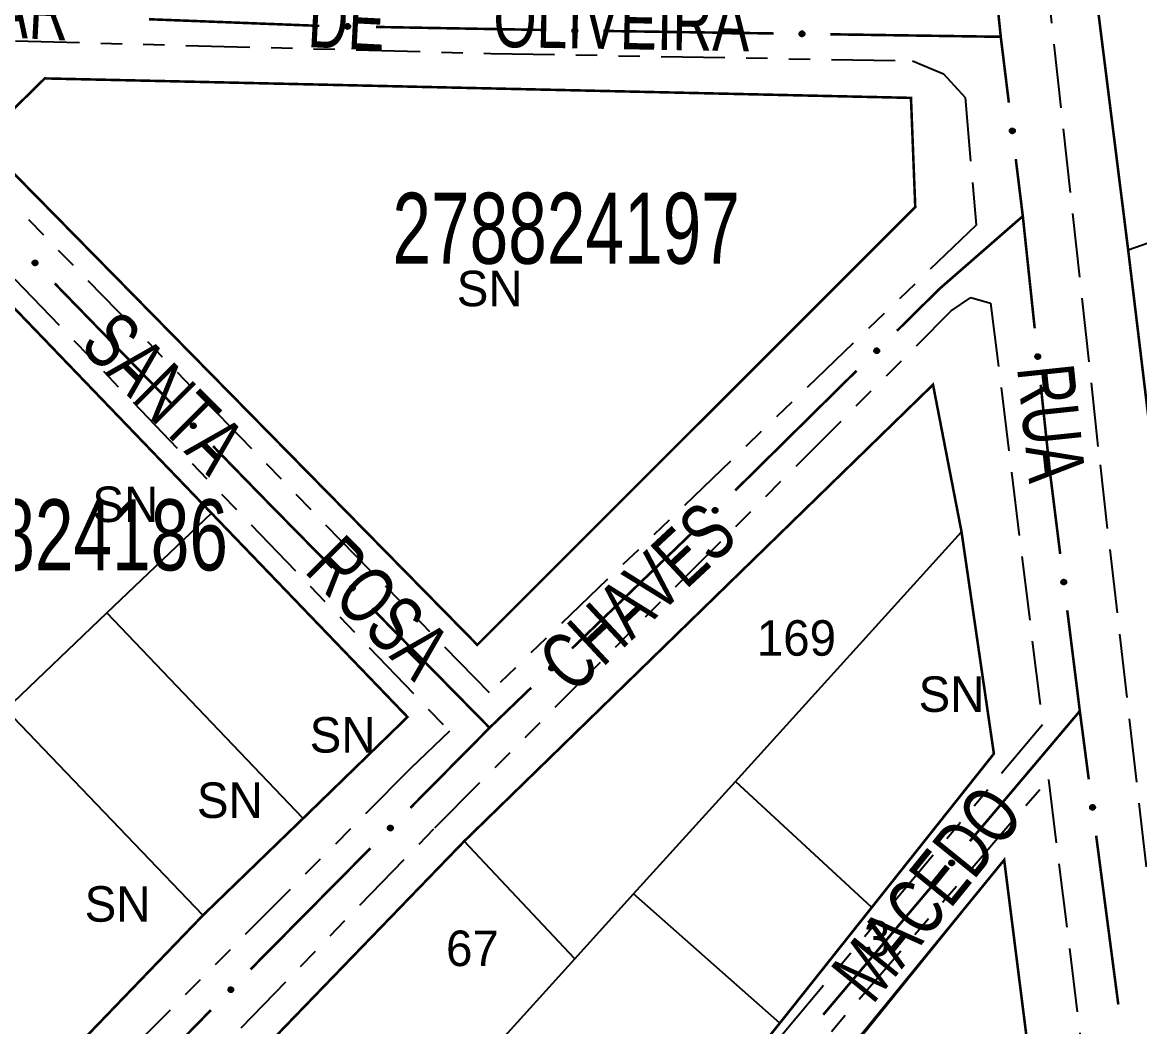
# Model space of a CAD drawing. Extents: x 203555 to 204724, y 4873703 to 4874787.
# Drawn here: x 203981.5 to 204060.2, y 4874263.8 to 4874334.5 of the extents above; entities that cross this region are included whole.
import ezdxf
from ezdxf.enums import TextEntityAlignment as Align

# ---------------------------------------------------------------- set-up
doc = ezdxf.new("R2010")
doc.units = 0
doc.header["$LTSCALE"] = 1.5
doc.header["$MEASUREMENT"] = 0
doc.linetypes.add('TRACO_11', pattern=[8, 3, -1, 3, -1])
doc.linetypes.add('TRACO_25', pattern=[8, 3, -1, 1, -1, 1, -1])
for name, color, linetype in [('CD_MALHA_LOTES', 7, 'CONTINUOUS'), ('CD_TXT_QUADRA', 7, 'CONTINUOUS'), ('RU-QUADRA', 210, 'CONTINUOUS'), ('SV-EIXO-RUA-N-PAV', 6, 'CONTINUOUS'), ('SV-EIXO-RUA-PAV', 20, 'CONTINUOUS'), ('SV-RUA-NAO-PAV', 7, 'CONTINUOUS'), ('SV-RUA-PAVIM', 7, 'CONTINUOUS'), ('SV-TXT-RUA-N-PAV', 7, 'CONTINUOUS'), ('SV-TXT-RUA-PAV', 7, 'CONTINUOUS'), ('Th_NmrPort', 1, 'CONTINUOUS')]:
    doc.layers.add(name, color=color, linetype=linetype)
doc.styles.add('ARIAL', font='ARIAL.SHX')

msp = doc.modelspace()

# ---------------------------------------------------------------- linework, layer by layer
at = {"layer": 'CD_MALHA_LOTES', "linetype": 'Continuous', "flags": 128}
for points in [[(204053.938872, 4874362.197318), (204059.425802, 4874318.502732)], [(203978.672735, 4874326.209025), (203983.128644, 4874330.588056)], [(203983.128644, 4874330.588056), (204044.129019, 4874329.216864)], [(204044.129019, 4874329.216864), (204044.431059, 4874321.532972)], [(204013.588492, 4874290.680291), (203978.672735, 4874326.209025)], [(204059.425802, 4874318.502732), (204071.276255, 4874322.660949)], [(204044.431059, 4874321.532972), (204013.588492, 4874290.680291)], [(204059.425802, 4874318.502732), (204060.816603, 4874306.970457)], [(203980.938029, 4874314.449555), (203994.868806, 4874299.957907)], [(204012.669421, 4874276.851268), (204045.682105, 4874309.010997)], [(204045.682105, 4874309.010997), (204047.689216, 4874298.646486)], [(203987.504586, 4874292.929445), (203994.868806, 4874299.957907)], [(203994.868806, 4874299.957907), (204008.67246, 4874285.5985)], [(204031.766145, 4874281.053842), (204047.689216, 4874298.646486)], [(204047.689216, 4874298.646486), (204049.967785, 4874283.01272)], [(203980.378752, 4874286.1285), (203987.504586, 4874292.929445)], [(204001.317471, 4874278.45256), (203987.504586, 4874292.929445)], [(203994.267801, 4874271.628857), (203980.378752, 4874286.1285)], [(204008.67246, 4874285.5985), (204001.317471, 4874278.45256)], [(204049.967785, 4874283.01272), (204041.361854, 4874272.177852)], [(204024.597396, 4874273.133432), (204031.766145, 4874281.053842)], [(204041.361854, 4874272.177852), (204031.766145, 4874281.053842)], [(204001.317471, 4874278.45256), (203994.267801, 4874271.628857)], [(204012.669421, 4874276.851268), (203997.345454, 4874260.987093)], [(204020.461763, 4874268.564167), (204012.669421, 4874276.851268)], [(204020.01586, 4874237.582853), (204050.693123, 4874275.530696)], [(204050.693123, 4874275.530696), (204052.438291, 4874261.715596)], [(204020.461763, 4874268.564167), (204024.597396, 4874273.133432)], [(204034.888125, 4874264.027427), (204024.597396, 4874273.133432)], [(204041.361854, 4874272.177852), (204034.888125, 4874264.027427)], [(203994.267801, 4874271.628857), (203979.511816, 4874256.296289)], [(204013.72233, 4874261.118088), (204020.461763, 4874268.564167)], [(204034.888125, 4874264.027427), (204025.123162, 4874251.826052)]]:
    msp.add_lwpolyline(points, dxfattribs=at)
at = {"layer": 'RU-QUADRA', "linetype": 'Continuous', "const_width": 0.18, "flags": 128}
for points in [[(204053.938872, 4874362.197318), (204059.425802, 4874318.502732), (204062.247246, 4874295.10783), (204063.754232, 4874283.171758), (204065.272988, 4874271.142469), (204066.768383, 4874259.298209), (204068.339131, 4874246.857119), (204071.227887, 4874223.97675), (204074.113611, 4874197.773411), (204077.896423, 4874161.888896), (204080.007041, 4874140.048096), (204080.98055, 4874129.974169), (204082.574854, 4874114.4503)], [(203980.686944, 4874244.050266), (203997.345454, 4874260.987093), (204012.669421, 4874276.851268), (204045.682105, 4874309.010997), (204047.689216, 4874298.646486), (204049.967785, 4874283.01272), (204041.361854, 4874272.177852), (204034.888125, 4874264.027427), (204022.311488, 4874248.312849), (203997.429872, 4874217.352749), (204001.60274, 4874213.90069), (204020.01586, 4874237.582853), (204025.86409, 4874245.104595), (204050.693123, 4874275.530696), (204052.438291, 4874261.715596), (204054.512454, 4874255.1668), (204029.753836, 4874228.730868), (204021.786676, 4874219.762113), (204011.035251, 4874207.152692), (204003.258796, 4874198.032357)]]:
    msp.add_lwpolyline(points, dxfattribs=at)
for points in [[(204044.129019, 4874329.216864), (203983.128644, 4874330.588056), (203978.672735, 4874326.209025), (203995.622335, 4874308.961859), (204013.588492, 4874290.680291), (204044.431059, 4874321.532972)], [(204008.67246, 4874285.5985), (203994.868806, 4874299.957907), (203980.938029, 4874314.449555), (203973.523222, 4874322.162892), (203944.622486, 4874294.341311), (203951.950806, 4874286.830601), (203965.698994, 4874272.488506), (203979.511816, 4874256.296289), (203994.267801, 4874271.628857), (204001.317471, 4874278.45256)]]:
    msp.add_lwpolyline(points, close=True, dxfattribs=at)
at = {"layer": 'SV-EIXO-RUA-N-PAV', "const_width": 0.18}
for points in [[(204002.458336, 4874334.289592), (203990.467455, 4874334.757324)], [(204018.455632, 4874333.998191), (204006.457556, 4874334.213086)], [(204034.453775, 4874333.755118), (204022.455072, 4874333.931572)], [(204050.452045, 4874333.519845), (204038.453342, 4874333.6963)], [(204052.005508, 4874320.884532), (204046.731535, 4874316.281792)], [(203983.825597, 4874316.147612), (203992.192771, 4874307.545845)], [(204046.731535, 4874316.281792), (204046.148864, 4874315.773279)], [(204046.148864, 4874315.773279), (204043.141206, 4874312.803692)], [(204040.294821, 4874309.993338), (204031.755666, 4874301.562274)], [(203994.981829, 4874304.678589), (203997.770887, 4874301.811333)], [(203997.770887, 4874301.811333), (203998.353808, 4874301.212068)], [(203998.353808, 4874301.212068), (204003.376402, 4874296.103618)], [(204028.904205, 4874298.757124), (204020.260617, 4874290.43316)], [(204006.180759, 4874293.251323), (204013.89274, 4874285.407513)], [(204017.379421, 4874287.658505), (204015.218524, 4874285.577514)], [(204056.020573, 4874286.018111), (204048.277635, 4874276.850401)], [(204013.89274, 4874285.407513), (204014.412356, 4874284.879015)], [(204015.218524, 4874285.577514), (204014.521185, 4874284.905961)], [(204014.521185, 4874284.905961), (204008.872162, 4874279.196358)], [(204006.05886, 4874276.352887), (203998.32228, 4874268.533339)], [(204045.696656, 4874273.794497), (204037.953717, 4874264.626787)], [(203998.23087, 4874268.440949), (203997.623289, 4874267.818212)], [(203998.32228, 4874268.533339), (203998.23087, 4874268.440949)], [(203994.829918, 4874264.955159), (203986.449803, 4874256.365998)]]:
    msp.add_lwpolyline(points, dxfattribs=at)
at = {"layer": 'SV-EIXO-RUA-N-PAV'}
for points in [[(204004.599563, 4874334.136266), (204004.564851, 4874334.101812), (204004.527971, 4874334.079299), (204004.491808, 4874334.069375), (204004.457565, 4874334.068938), (204004.422482, 4874334.072437), (204004.387889, 4874334.083768), (204004.352281, 4874334.104849), (204004.317475, 4874334.139428), (204004.296895, 4874334.178723), (204004.285269, 4874334.213657), (204004.282757, 4874334.249337), (204004.286727, 4874334.283362), (204004.299686, 4874334.318905), (204004.321402, 4874334.354782), (204004.357019, 4874334.38894), (204004.393326, 4874334.410763), (204004.428557, 4874334.419444), (204004.464444, 4874334.421741), (204004.500218, 4874334.41774), (204004.534111, 4874334.406421), (204004.570194, 4874334.384492), (204004.603441, 4874334.34889), (204004.625621, 4874334.312927), (204004.634794, 4874334.277828), (204004.63626, 4874334.242446), (204004.633179, 4874334.207215), (204004.623236, 4874334.171968), (204004.599563, 4874334.136266)], [(204020.596997, 4874333.84974), (204020.562285, 4874333.815286), (204020.525406, 4874333.792773), (204020.489242, 4874333.782849), (204020.454999, 4874333.782412), (204020.419916, 4874333.785911), (204020.385323, 4874333.797242), (204020.349715, 4874333.818323), (204020.314909, 4874333.852902), (204020.294329, 4874333.892197), (204020.282703, 4874333.92713), (204020.280191, 4874333.962811), (204020.284161, 4874333.996835), (204020.29712, 4874334.032379), (204020.318836, 4874334.068256), (204020.354453, 4874334.102414), (204020.39076, 4874334.124237), (204020.425991, 4874334.132917), (204020.461878, 4874334.135215), (204020.497652, 4874334.131214), (204020.531545, 4874334.119895), (204020.567628, 4874334.097965), (204020.600876, 4874334.062364), (204020.623055, 4874334.026401), (204020.632228, 4874333.991301), (204020.633695, 4874333.95592), (204020.630613, 4874333.920689), (204020.620671, 4874333.885441), (204020.596997, 4874333.84974)], [(204036.595605, 4874333.613527), (204036.561003, 4874333.578962), (204036.524196, 4874333.556331), (204036.488065, 4874333.546291), (204036.453823, 4874333.545745), (204036.418729, 4874333.549131), (204036.3841, 4874333.560352), (204036.348425, 4874333.581318), (204036.313508, 4874333.615786), (204036.292802, 4874333.655014), (204036.281064, 4874333.689911), (204036.278438, 4874333.725583), (204036.282299, 4874333.75962), (204036.295144, 4874333.795205), (204036.316745, 4874333.831151), (204036.352253, 4874333.865423), (204036.388489, 4874333.887362), (204036.423692, 4874333.896156), (204036.459572, 4874333.898568), (204036.495358, 4874333.894682), (204036.529287, 4874333.883472), (204036.56544, 4874333.861658), (204036.598802, 4874333.826163), (204036.621097, 4874333.790272), (204036.630382, 4874333.755201), (204036.631962, 4874333.719824), (204036.628993, 4874333.684584), (204036.619164, 4874333.649305), (204036.595605, 4874333.613527)], [(203982.416532, 4874317.766804), (203982.46544, 4874317.766594), (203982.507431, 4874317.756412), (203982.54001, 4874317.73784), (203982.564519, 4874317.713922), (203982.586837, 4874317.686628), (203982.603268, 4874317.654146), (203982.613518, 4874317.614055), (203982.613652, 4874317.564992), (203982.600395, 4874317.522662), (203982.583896, 4874317.489748), (203982.560427, 4874317.462755), (203982.533549, 4874317.441518), (203982.499244, 4874317.425567), (203982.458514, 4874317.415576), (203982.409176, 4874317.416636), (203982.368078, 4874317.426899), (203982.337038, 4874317.445691), (203982.31005, 4874317.469457), (203982.287599, 4874317.497594), (203982.271655, 4874317.529573), (203982.261669, 4874317.570599), (203982.26336, 4874317.619282), (203982.273129, 4874317.660389), (203982.291479, 4874317.691685), (203982.315476, 4874317.717728), (203982.342579, 4874317.740445), (203982.374543, 4874317.758321), (203982.416532, 4874317.766804)], [(204041.897597, 4874311.42113), (204041.897979, 4874311.372223), (204041.888306, 4874311.330112), (204041.870129, 4874311.297312), (204041.846509, 4874311.272515), (204041.819487, 4874311.249868), (204041.787205, 4874311.233046), (204041.747241, 4874311.222312), (204041.698184, 4874311.221585), (204041.655696, 4874311.234329), (204041.622585, 4874311.250429), (204041.59531, 4874311.27357), (204041.57375, 4874311.300189), (204041.557385, 4874311.334299), (204041.546903, 4874311.374905), (204041.547366, 4874311.424252), (204041.557132, 4874311.465472), (204041.575547, 4874311.496736), (204041.598985, 4874311.524009), (204041.626849, 4874311.546799), (204041.658632, 4874311.563129), (204041.699535, 4874311.57361), (204041.748234, 4874311.572508), (204041.789457, 4874311.563236), (204041.820972, 4874311.545266), (204041.847303, 4874311.521586), (204041.870347, 4874311.49476), (204041.888608, 4874311.463014), (204041.897597, 4874311.42113)], [(203993.566024, 4874306.291965), (203993.614932, 4874306.291981), (203993.65697, 4874306.281995), (203993.689634, 4874306.263574), (203993.714254, 4874306.23977), (203993.736699, 4874306.21258), (203993.753279, 4874306.180174), (203993.763715, 4874306.140131), (203993.764077, 4874306.091069), (203993.751016, 4874306.048678), (203993.73467, 4874306.015688), (203993.711326, 4874305.988586), (203993.684547, 4874305.967225), (203993.650316, 4874305.951115), (203993.609633, 4874305.940936), (203993.560291, 4874305.941766), (203993.519145, 4874305.951839), (203993.488019, 4874305.970487), (203993.460922, 4874305.994127), (203993.43834, 4874306.022161), (203993.422247, 4874306.054065), (203993.412072, 4874306.095045), (203993.413537, 4874306.143734), (203993.423115, 4874306.184887), (203993.441321, 4874306.216267), (203993.465196, 4874306.242421), (203993.492193, 4874306.265264), (203993.524074, 4874306.283288), (203993.566024, 4874306.291965)], [(204030.512058, 4874300.179712), (204030.512439, 4874300.130805), (204030.502766, 4874300.088694), (204030.484589, 4874300.055893), (204030.460969, 4874300.031096), (204030.433947, 4874300.008449), (204030.401666, 4874299.991628), (204030.361702, 4874299.980893), (204030.312644, 4874299.980166), (204030.270157, 4874299.992911), (204030.237046, 4874300.009011), (204030.209771, 4874300.032152), (204030.188211, 4874300.058771), (204030.171846, 4874300.09288), (204030.161364, 4874300.133486), (204030.161826, 4874300.182833), (204030.171593, 4874300.224053), (204030.190007, 4874300.255318), (204030.213445, 4874300.282591), (204030.24131, 4874300.30538), (204030.273093, 4874300.32171), (204030.313996, 4874300.332191), (204030.362695, 4874300.331089), (204030.403918, 4874300.321818), (204030.435433, 4874300.303847), (204030.461764, 4874300.280167), (204030.484808, 4874300.253341), (204030.503068, 4874300.221595), (204030.512058, 4874300.179712)], [(204004.756343, 4874294.857101), (204004.805251, 4874294.85738), (204004.847342, 4874294.847618), (204004.880104, 4874294.829372), (204004.904851, 4874294.8057), (204004.927441, 4874294.778631), (204004.944195, 4874294.746314), (204004.954845, 4874294.706327), (204004.955468, 4874294.657268), (204004.942635, 4874294.614808), (204004.926465, 4874294.581731), (204004.903267, 4874294.554505), (204004.876602, 4874294.533001), (204004.842458, 4874294.516708), (204004.80183, 4874294.506311), (204004.752484, 4874294.506877), (204004.711286, 4874294.51673), (204004.68006, 4874294.535211), (204004.652836, 4874294.558706), (204004.630105, 4874294.586618), (204004.613842, 4874294.618436), (204004.603447, 4874294.659361), (204004.604652, 4874294.708058), (204004.61401, 4874294.749261), (204004.632047, 4874294.780738), (204004.655782, 4874294.807019), (204004.682657, 4874294.830006), (204004.714441, 4874294.8482), (204004.756343, 4874294.857101)], [(204018.999871, 4874289.066208), (204018.999643, 4874289.0173), (204018.989446, 4874288.975312), (204018.970862, 4874288.942741), (204018.946934, 4874288.91824), (204018.919632, 4874288.895932), (204018.887144, 4874288.879514), (204018.847049, 4874288.869279), (204018.797986, 4874288.869164), (204018.755661, 4874288.882437), (204018.722753, 4874288.898948), (204018.695769, 4874288.922427), (204018.674542, 4874288.949313), (204018.658604, 4874288.983624), (204018.648628, 4874289.024357), (204018.649706, 4874289.073695), (204018.659985, 4874289.114789), (204018.678788, 4874289.145822), (204018.702564, 4874289.172801), (204018.730711, 4874289.195241), (204018.762695, 4874289.211174), (204018.803725, 4874289.221144), (204018.852407, 4874289.219435), (204018.893511, 4874289.20965), (204018.9248, 4874289.191288), (204018.950833, 4874289.167282), (204018.973541, 4874289.140171), (204018.991405, 4874289.1082), (204018.999871, 4874289.066208)], [(204007.644818, 4874277.799338), (204007.645772, 4874277.750439), (204007.636593, 4874277.708217), (204007.618801, 4874277.675206), (204007.595472, 4874277.650135), (204007.568717, 4874277.627173), (204007.536635, 4874277.609975), (204007.496799, 4874277.598774), (204007.447754, 4874277.597473), (204007.40512, 4874277.609719), (204007.371823, 4874277.62543), (204007.344279, 4874277.64825), (204007.322409, 4874277.674615), (204007.305646, 4874277.708531), (204007.294689, 4874277.749012), (204007.294574, 4874277.798361), (204007.303858, 4874277.839692), (204007.321905, 4874277.87117), (204007.345022, 4874277.898715), (204007.372618, 4874277.92183), (204007.404208, 4874277.93853), (204007.444985, 4874277.949489), (204007.493694, 4874277.948957), (204007.535023, 4874277.940169), (204007.566746, 4874277.922568), (204007.593352, 4874277.899198), (204007.616708, 4874277.872643), (204007.635339, 4874277.841113), (204007.644818, 4874277.799338)], [(204047.163953, 4874275.361189), (204047.168749, 4874275.312516), (204047.162919, 4874275.269703), (204047.147778, 4874275.235395), (204047.126493, 4874275.208567), (204047.101627, 4874275.183573), (204047.070997, 4874275.163904), (204047.032165, 4874275.149605), (204046.983374, 4874275.144451), (204046.939909, 4874275.153307), (204046.905479, 4874275.166351), (204046.876226, 4874275.186935), (204046.85235, 4874275.211498), (204046.832972, 4874275.243991), (204046.818866, 4874275.283484), (204046.814871, 4874275.332671), (204046.820875, 4874275.374604), (204046.836391, 4874275.407404), (204046.857271, 4874275.436682), (204046.882963, 4874275.461895), (204046.913142, 4874275.481029), (204046.952931, 4874275.49516), (204047.001531, 4874275.49846), (204047.043423, 4874275.492949), (204047.076432, 4874275.477897), (204047.104793, 4874275.456692), (204047.130166, 4874275.432056), (204047.151218, 4874275.402089), (204047.163953, 4874275.361189)], [(203996.405733, 4874266.412653), (203996.407029, 4874266.363762), (203996.398144, 4874266.321477), (203996.380583, 4874266.288342), (203996.357431, 4874266.263109), (203996.330837, 4874266.239961), (203996.298876, 4874266.222539), (203996.259119, 4874266.21106), (203996.210084, 4874266.209416), (203996.167365, 4874266.221364), (203996.133959, 4874266.236842), (203996.106257, 4874266.25947), (203996.084203, 4874266.285681), (203996.067204, 4874266.319479), (203996.055964, 4874266.359882), (203996.055505, 4874266.409229), (203996.064499, 4874266.450624), (203996.082326, 4874266.482228), (203996.10525, 4874266.509934), (203996.132684, 4874266.53324), (203996.164156, 4874266.550161), (203996.204856, 4874266.561404), (203996.253568, 4874266.561212), (203996.294957, 4874266.552713), (203996.326802, 4874266.535334), (203996.353571, 4874266.512151), (203996.377112, 4874266.48576), (203996.395963, 4874266.454361), (203996.405733, 4874266.412653)]]:
    msp.add_lwpolyline(points, close=True, dxfattribs=at)
for points in [[(204004.634794, 4874334.277828), (204004.282757, 4874334.249337)], [(204004.63626, 4874334.242446), (204004.285269, 4874334.213657)], [(204004.632937, 4874334.260615), (204004.285818, 4874334.234078)], [(204004.625621, 4874334.312927), (204004.286727, 4874334.283362)], [(204004.626751, 4874334.296209), (204004.287769, 4874334.266797)], [(204004.630913, 4874334.223803), (204004.296024, 4874334.194318)], [(204004.633179, 4874334.207215), (204004.296895, 4874334.178723)], [(204004.612379, 4874334.331949), (204004.297954, 4874334.302098)], [(204004.603441, 4874334.34889), (204004.299686, 4874334.318905)], [(204004.623481, 4874334.189817), (204004.31176, 4874334.158553)], [(204004.582951, 4874334.36523), (204004.313597, 4874334.337301)], [(204004.623236, 4874334.171968), (204004.317475, 4874334.139428)], [(204004.570194, 4874334.384492), (204004.321402, 4874334.354782)], [(204004.610591, 4874334.15593), (204004.338435, 4874334.123956)], [(204004.546603, 4874334.393176), (204004.346975, 4874334.372186)], [(204004.599563, 4874334.136266), (204004.352281, 4874334.104849)], [(204004.534111, 4874334.406421), (204004.357019, 4874334.38894)], [(204004.579892, 4874334.118267), (204004.377487, 4874334.094597)], [(204004.512814, 4874334.411523), (204004.381596, 4874334.400226)], [(204004.564851, 4874334.101812), (204004.387889, 4874334.083768)], [(204004.500218, 4874334.41774), (204004.393326, 4874334.410763)], [(204004.543883, 4874334.088887), (204004.414054, 4874334.07893)], [(204004.527971, 4874334.079299), (204004.422482, 4874334.072437)], [(204020.623055, 4874334.026401), (204020.284161, 4874333.996835)], [(204020.624185, 4874334.009683), (204020.285203, 4874333.980271)], [(204020.609813, 4874334.045423), (204020.295388, 4874334.015572)], [(204020.600876, 4874334.062364), (204020.29712, 4874334.032379)], [(204020.580385, 4874334.078704), (204020.311031, 4874334.050775)], [(204020.567628, 4874334.097965), (204020.318836, 4874334.068256)], [(204020.544038, 4874334.10665), (204020.34441, 4874334.08566)], [(204020.531545, 4874334.119895), (204020.354453, 4874334.102414)], [(204020.510248, 4874334.124997), (204020.37903, 4874334.1137)], [(204020.497652, 4874334.131214), (204020.39076, 4874334.124237)], [(204020.632228, 4874333.991301), (204020.280191, 4874333.962811)], [(204020.633695, 4874333.95592), (204020.282703, 4874333.92713)], [(204020.630372, 4874333.974088), (204020.283252, 4874333.947552)], [(204020.628348, 4874333.937277), (204020.293458, 4874333.907792)], [(204020.630613, 4874333.920689), (204020.294329, 4874333.892197)], [(204020.620915, 4874333.903291), (204020.309194, 4874333.872026)], [(204020.620671, 4874333.885441), (204020.314909, 4874333.852902)], [(204020.608026, 4874333.869404), (204020.335869, 4874333.83743)], [(204020.596997, 4874333.84974), (204020.349715, 4874333.818323)], [(204020.577327, 4874333.831741), (204020.374921, 4874333.808071)], [(204020.562285, 4874333.815286), (204020.385323, 4874333.797242)], [(204020.541317, 4874333.802361), (204020.411488, 4874333.792404)], [(204020.525406, 4874333.792773), (204020.419916, 4874333.785911)], [(204036.630382, 4874333.755201), (204036.278438, 4874333.725583)], [(204036.631962, 4874333.719824), (204036.281064, 4874333.689911)], [(204036.628581, 4874333.737982), (204036.281548, 4874333.710334)], [(204036.621097, 4874333.790272), (204036.282299, 4874333.75962)], [(204036.62228, 4874333.773556), (204036.283394, 4874333.743059)], [(204036.626674, 4874333.701164), (204036.291881, 4874333.670606)], [(204036.628993, 4874333.684584), (204036.292802, 4874333.655014)], [(204036.607794, 4874333.809251), (204036.293466, 4874333.778392)], [(204036.598802, 4874333.826163), (204036.295144, 4874333.795205)], [(204036.619351, 4874333.667155), (204036.307732, 4874333.634892)], [(204036.578259, 4874333.842437), (204036.308996, 4874333.813645)], [(204036.619164, 4874333.649305), (204036.313508, 4874333.615786)], [(204036.56544, 4874333.861658), (204036.316745, 4874333.831151)], [(204036.60657, 4874333.633226), (204036.334518, 4874333.600381)], [(204036.541822, 4874333.870267), (204036.342263, 4874333.848637)], [(204036.595605, 4874333.613527), (204036.348425, 4874333.581318)], [(204036.529287, 4874333.883472), (204036.352253, 4874333.865423)], [(204036.575992, 4874333.595465), (204036.373663, 4874333.571147)], [(204036.507974, 4874333.888505), (204036.376793, 4874333.876788)], [(204036.561003, 4874333.578962), (204036.3841, 4874333.560352)], [(204036.495358, 4874333.894682), (204036.388489, 4874333.887362)], [(204036.540077, 4874333.565971), (204036.410281, 4874333.555598)], [(204036.524196, 4874333.556331), (204036.418729, 4874333.549131)], [(203982.261669, 4874317.570599), (203982.458514, 4874317.415576)], [(203982.26336, 4874317.619282), (203982.499244, 4874317.425567)], [(203982.266281, 4874317.593237), (203982.476398, 4874317.422408)], [(203982.269029, 4874317.637578), (203982.512359, 4874317.43622)], [(203982.271655, 4874317.529573), (203982.409176, 4874317.416636)], [(203982.272197, 4874317.547772), (203982.428127, 4874317.42137)], [(203982.273129, 4874317.660389), (203982.533549, 4874317.441518)], [(203982.283096, 4874317.5109), (203982.383823, 4874317.426048)], [(203982.284159, 4874317.673005), (203982.544532, 4874317.453962)], [(203982.287599, 4874317.497594), (203982.368078, 4874317.426899)], [(203982.291479, 4874317.691685), (203982.560427, 4874317.462755)], [(203982.30497, 4874317.702536), (203982.56906, 4874317.475704)], [(203982.315476, 4874317.717728), (203982.583896, 4874317.489748)], [(203982.332444, 4874317.72712), (203982.589977, 4874317.511024)], [(203982.342579, 4874317.740445), (203982.600395, 4874317.522662)], [(203982.361741, 4874317.745879), (203982.60416, 4874317.547433)], [(203982.374543, 4874317.758321), (203982.613652, 4874317.564992)], [(203982.394826, 4874317.760709), (203982.609785, 4874317.590756)], [(203982.416532, 4874317.766804), (203982.613518, 4874317.614055)], [(203982.443168, 4874317.765607), (203982.602958, 4874317.639133)], [(203982.46544, 4874317.766594), (203982.603268, 4874317.654146)], [(203982.489402, 4874317.760893), (203982.588199, 4874317.676077)], [(203982.507431, 4874317.756412), (203982.586837, 4874317.686628)], [(204041.699535, 4874311.57361), (204041.546903, 4874311.374905)], [(204041.658632, 4874311.563129), (204041.547366, 4874311.424252)], [(204041.676836, 4874311.562807), (204041.552329, 4874311.40536)], [(204041.722227, 4874311.569272), (204041.553951, 4874311.357105)], [(204041.640099, 4874311.551463), (204041.556471, 4874311.449718)], [(204041.626849, 4874311.546799), (204041.557132, 4874311.465472)], [(204041.748234, 4874311.572508), (204041.557385, 4874311.334299)], [(204041.766598, 4874311.56706), (204041.568196, 4874311.321314)], [(204041.789457, 4874311.563236), (204041.57375, 4874311.300189)], [(204041.802205, 4874311.55236), (204041.586326, 4874311.289357)], [(204041.820972, 4874311.545266), (204041.59531, 4874311.27357)], [(204041.831986, 4874311.531908), (204041.608363, 4874311.265095)], [(204041.847303, 4874311.521586), (204041.622585, 4874311.250429)], [(204041.8569, 4874311.504732), (204041.643933, 4874311.244606)], [(204041.870347, 4874311.49476), (204041.655696, 4874311.234329)], [(204041.876012, 4874311.475664), (204041.680511, 4874311.230864)], [(204041.888608, 4874311.463014), (204041.698184, 4874311.221585)], [(204041.891241, 4874311.442761), (204041.723899, 4874311.225763)], [(204041.897597, 4874311.42113), (204041.747241, 4874311.222312)], [(204041.896722, 4874311.394482), (204041.77219, 4874311.233175)], [(204041.897979, 4874311.372223), (204041.787205, 4874311.233046)], [(204041.892568, 4874311.348194), (204041.808952, 4874311.248379)], [(204041.888306, 4874311.330112), (204041.819487, 4874311.249868)], [(203993.412072, 4874306.095045), (203993.609633, 4874305.940936)], [(203993.413537, 4874306.143734), (203993.650316, 4874305.951115)], [(203993.416578, 4874306.117704), (203993.627485, 4874305.947851)], [(203993.419121, 4874306.162057), (203993.663382, 4874305.961829)], [(203993.422247, 4874306.054065), (203993.560291, 4874305.941766)], [(203993.422705, 4874306.072266), (203993.57922, 4874305.946588)], [(203993.423115, 4874306.184887), (203993.684547, 4874305.967225)], [(203993.433775, 4874306.035445), (203993.534894, 4874305.951061)], [(203993.434087, 4874306.197553), (203993.695473, 4874305.979719)], [(203993.43834, 4874306.022161), (203993.519145, 4874305.951839)], [(203993.441321, 4874306.216267), (203993.711326, 4874305.988586)], [(203993.45476, 4874306.227181), (203993.719899, 4874306.001576)], [(203993.465196, 4874306.242421), (203993.73467, 4874306.015688)], [(203993.482121, 4874306.251891), (203993.740652, 4874306.036992)], [(203993.492193, 4874306.265264), (203993.751016, 4874306.048678)], [(203993.51133, 4874306.270787), (203993.754666, 4874306.073467)], [(203993.524074, 4874306.283288), (203993.764077, 4874306.091069)], [(203993.544346, 4874306.285769), (203993.76009, 4874306.116815)], [(203993.566024, 4874306.291965), (203993.763715, 4874306.140131)], [(203993.592665, 4874306.290891), (203993.753039, 4874306.16516)], [(203993.614932, 4874306.291981), (203993.753279, 4874306.180174)], [(203993.63892, 4874306.286392), (203993.738109, 4874306.202034)], [(203993.65697, 4874306.281995), (203993.736699, 4874306.21258)], [(204030.313996, 4874300.332191), (204030.161364, 4874300.133486)], [(204030.273093, 4874300.32171), (204030.161826, 4874300.182833)], [(204030.291297, 4874300.321389), (204030.166789, 4874300.163941)], [(204030.336688, 4874300.327854), (204030.168412, 4874300.115686)], [(204030.254559, 4874300.310044), (204030.170931, 4874300.208299)], [(204030.24131, 4874300.30538), (204030.171593, 4874300.224053)], [(204030.362695, 4874300.331089), (204030.171846, 4874300.09288)], [(204030.381058, 4874300.325641), (204030.182657, 4874300.079895)], [(204030.403918, 4874300.321818), (204030.188211, 4874300.058771)], [(204030.416665, 4874300.310941), (204030.200786, 4874300.047938)], [(204030.435433, 4874300.303847), (204030.209771, 4874300.032152)], [(204030.446446, 4874300.290489), (204030.222824, 4874300.023676)], [(204030.461764, 4874300.280167), (204030.237046, 4874300.009011)], [(204030.47136, 4874300.263314), (204030.258394, 4874300.003187)], [(204030.484808, 4874300.253341), (204030.270157, 4874299.992911)], [(204030.490473, 4874300.234245), (204030.294972, 4874299.989446)], [(204030.503068, 4874300.221595), (204030.312644, 4874299.980166)], [(204030.505701, 4874300.201342), (204030.338359, 4874299.984345)], [(204030.512058, 4874300.179712), (204030.361702, 4874299.980893)], [(204030.511183, 4874300.153063), (204030.386651, 4874299.991756)], [(204030.512439, 4874300.130805), (204030.401666, 4874299.991628)], [(204030.507029, 4874300.106775), (204030.423413, 4874300.00696)], [(204030.502766, 4874300.088694), (204030.433947, 4874300.008449)], [(204004.603447, 4874294.659361), (204004.80183, 4874294.506311)], [(204004.604652, 4874294.708058), (204004.842458, 4874294.516708)], [(204004.607833, 4874294.682044), (204004.819645, 4874294.513321)], [(204004.610138, 4874294.726409), (204004.855467, 4874294.527491)], [(204004.61401, 4874294.749261), (204004.876602, 4874294.533001)], [(204004.624913, 4874294.761985), (204004.887461, 4874294.545553)], [(204004.632047, 4874294.780738), (204004.903267, 4874294.554505)], [(204004.645428, 4874294.791723), (204004.91177, 4874294.56754)], [(204004.655782, 4874294.807019), (204004.926465, 4874294.581731)], [(204004.672656, 4874294.81658), (204004.932334, 4874294.603067)], [(204004.682657, 4874294.830006), (204004.942635, 4874294.614808)], [(204004.701764, 4874294.835631), (204004.946152, 4874294.639616)], [(204004.714441, 4874294.8482), (204004.955468, 4874294.657268)], [(204004.734699, 4874294.85079), (204004.951344, 4874294.682992)], [(204004.756343, 4874294.857101), (204004.954845, 4874294.706327)], [(204004.78299, 4874294.856171), (204004.944034, 4874294.731299)], [(204004.805251, 4874294.85738), (204004.944195, 4874294.746314)], [(204004.829269, 4874294.851919), (204004.928908, 4874294.768093)], [(204004.847342, 4874294.847618), (204004.927441, 4874294.778631)], [(204004.613842, 4874294.618436), (204004.752484, 4874294.506877)], [(204004.614202, 4874294.636639), (204004.771387, 4874294.5118)], [(204004.625469, 4874294.599878), (204004.727038, 4874294.516036)], [(204004.630105, 4874294.586618), (204004.711286, 4874294.51673)], [(204018.803725, 4874289.221144), (204018.648628, 4874289.024357)], [(204018.762695, 4874289.211174), (204018.649706, 4874289.073695)], [(204018.780894, 4874289.210625), (204018.654433, 4874289.054742)], [(204018.826362, 4874289.216524), (204018.655454, 4874289.006471)], [(204018.852407, 4874289.219435), (204018.658604, 4874288.983624)], [(204018.744017, 4874289.19974), (204018.659128, 4874289.099045)], [(204018.730711, 4874289.195241), (204018.659985, 4874289.114789)], [(204018.870701, 4874289.213759), (204018.669252, 4874288.970505)], [(204018.893511, 4874289.20965), (204018.674542, 4874288.949313)], [(204018.906122, 4874289.198616), (204018.686981, 4874288.938325)], [(204018.9248, 4874289.191288), (204018.695769, 4874288.922427)], [(204018.935646, 4874289.177794), (204018.708715, 4874288.913789)], [(204018.950833, 4874289.167282), (204018.722753, 4874288.898948)], [(204018.960219, 4874289.15031), (204018.744027, 4874288.892858)], [(204018.973541, 4874289.140171), (204018.755661, 4874288.882437)], [(204018.978968, 4874289.121006), (204018.780431, 4874288.878662)], [(204018.991405, 4874289.1082), (204018.797986, 4874288.869164)], [(204018.993785, 4874289.087916), (204018.823751, 4874288.873021)], [(204018.999871, 4874289.066208), (204018.847049, 4874288.869279)], [(204018.998664, 4874289.039572), (204018.872131, 4874288.87983)], [(204018.999643, 4874289.0173), (204018.887144, 4874288.879514)], [(204018.993933, 4874288.99334), (204018.90908, 4874288.894574)], [(204018.989446, 4874288.975312), (204018.919632, 4874288.895932)], [(204007.404208, 4874277.93853), (204007.294574, 4874277.798361)], [(204007.444985, 4874277.949489), (204007.294689, 4874277.749012)], [(204007.422415, 4874277.938422), (204007.299758, 4874277.779528)], [(204007.467727, 4874277.945417), (204007.301945, 4874277.731296)], [(204007.385812, 4874277.926648), (204007.303381, 4874277.823931)], [(204007.372618, 4874277.92183), (204007.303858, 4874277.839692)], [(204007.493694, 4874277.948957), (204007.305646, 4874277.708531)], [(204007.51212, 4874277.943724), (204007.316608, 4874277.695673)], [(204007.535023, 4874277.940169), (204007.322409, 4874277.674615)], [(204007.547897, 4874277.929442), (204007.33511, 4874277.663931)], [(204007.566746, 4874277.922568), (204007.344279, 4874277.64825)], [(204007.577915, 4874277.90934), (204007.35743, 4874277.639928)], [(204007.593352, 4874277.899198), (204007.371823, 4874277.62543)], [(204007.603145, 4874277.882458), (204007.393238, 4874277.619857)], [(204007.616708, 4874277.872643), (204007.40512, 4874277.609719)], [(204007.622597, 4874277.853615), (204007.429974, 4874277.606544)], [(204007.635339, 4874277.841113), (204007.447754, 4874277.597473)], [(204007.638209, 4874277.820893), (204007.473418, 4874277.601952)], [(204007.644818, 4874277.799338), (204007.496799, 4874277.598774)], [(204007.644255, 4874277.772681), (204007.521619, 4874277.609928)], [(204007.645772, 4874277.750439), (204007.536635, 4874277.609975)], [(204007.640643, 4874277.726348), (204007.558201, 4874277.625561)], [(204007.636593, 4874277.708217), (204007.568717, 4874277.627173)], [(204046.913142, 4874275.481029), (204046.814871, 4874275.332671)], [(204046.952931, 4874275.49516), (204046.818866, 4874275.283484)], [(204046.882963, 4874275.461895), (204046.820875, 4874275.374604)], [(204046.931301, 4874275.482352), (204046.821519, 4874275.314304)], [(204046.895738, 4874275.467736), (204046.821639, 4874275.358855)], [(204046.975922, 4874275.492889), (204046.827493, 4874275.266393)], [(204047.001531, 4874275.49846), (204046.832972, 4874275.243991)], [(204047.020311, 4874275.494693), (204046.844912, 4874275.232035)], [(204047.043423, 4874275.492949), (204046.85235, 4874275.211498)], [(204047.0571, 4874275.483268), (204046.865853, 4874275.201846)], [(204047.076432, 4874275.477897), (204046.876226, 4874275.186935)], [(204047.088607, 4874275.465589), (204046.889991, 4874275.179672)], [(204047.104793, 4874275.456692), (204046.905479, 4874275.166351)], [(204047.115873, 4874275.440774), (204046.927266, 4874275.162479)], [(204047.130166, 4874275.432056), (204046.939909, 4874275.153307)], [(204047.137532, 4874275.41355), (204046.964936, 4874275.152097)], [(204047.151218, 4874275.402089), (204046.983374, 4874275.144451)], [(204047.155669, 4874275.382157), (204047.008606, 4874275.150935)], [(204047.163953, 4874275.361189), (204047.032165, 4874275.149605)], [(204047.165488, 4874275.33457), (204047.056031, 4874275.162677)], [(204047.168749, 4874275.312516), (204047.070997, 4874275.163904)], [(204047.165531, 4874275.288096), (204047.09127, 4874275.181138)], [(204047.162919, 4874275.269703), (204047.101627, 4874275.183573)], [(203996.164156, 4874266.550161), (203996.055505, 4874266.409229)], [(203996.204856, 4874266.561404), (203996.055964, 4874266.359882)], [(203996.182364, 4874266.55018), (203996.06082, 4874266.390433)], [(203996.227626, 4874266.557492), (203996.063344, 4874266.342217)], [(203996.145844, 4874266.538151), (203996.064132, 4874266.434861)], [(203996.132684, 4874266.53324), (203996.064499, 4874266.450624)], [(203996.253568, 4874266.561212), (203996.067204, 4874266.319479)], [(203996.27203, 4874266.556109), (203996.078255, 4874266.306698)], [(203996.294957, 4874266.552713), (203996.084203, 4874266.285681)], [(203996.307905, 4874266.542077), (203996.096978, 4874266.275086)], [(203996.326802, 4874266.535334), (203996.106257, 4874266.25947)], [(203996.338063, 4874266.522185), (203996.119466, 4874266.251239)], [(203996.353571, 4874266.512151), (203996.133959, 4874266.236842)], [(203996.363481, 4874266.49548), (203996.155413, 4874266.231419)], [(203996.377112, 4874266.48576), (203996.167365, 4874266.221364)], [(203996.383133, 4874266.466774), (203996.192241, 4874266.218363)], [(203996.395963, 4874266.454361), (203996.210084, 4874266.209416)], [(203996.398974, 4874266.434161), (203996.235716, 4874266.214074)], [(203996.405733, 4874266.412653), (203996.259119, 4874266.21106)], [(203996.405357, 4874266.385993), (203996.28386, 4874266.222387)], [(203996.407029, 4874266.363762), (203996.298876, 4874266.222539)], [(203996.402068, 4874266.339635), (203996.320332, 4874266.238275)], [(203996.398144, 4874266.321477), (203996.330837, 4874266.239961)]]:
    msp.add_lwpolyline(points, dxfattribs=at)
at = {"layer": 'SV-EIXO-RUA-PAV', "const_width": 0.18}
for points in [[(204049.70111, 4874340.802317), (204050.419111, 4874333.839237)], [(204050.419111, 4874333.839237), (204050.452045, 4874333.519845)], [(204050.452045, 4874333.519845), (204051.023, 4874328.875897)], [(204051.51111, 4874324.90579), (204051.999219, 4874320.935683)], [(204051.999219, 4874320.935683), (204052.005508, 4874320.884532)], [(204052.005508, 4874320.884532), (204052.843211, 4874312.980335)], [(204053.264778, 4874309.002612), (204053.89713, 4874303.036028)], [(204053.89713, 4874303.036028), (204053.904636, 4874302.9652)], [(204053.904636, 4874302.9652), (204054.639173, 4874297.082103)], [(204055.134747, 4874293.11292), (204056.002002, 4874286.166852)], [(204056.002002, 4874286.166852), (204056.020573, 4874286.018111)], [(204056.020573, 4874286.018111), (204056.650969, 4874281.209149)], [(204057.170871, 4874277.243081), (204058.73058, 4874265.344874)]]:
    msp.add_lwpolyline(points, dxfattribs=at)
at = {"layer": 'SV-EIXO-RUA-PAV'}
for points in [[(204051.35878, 4874327.046884), (204051.397748, 4874327.017328), (204051.425195, 4874326.983958), (204051.440077, 4874326.949536), (204051.445296, 4874326.91569), (204051.446735, 4874326.880463), (204051.440351, 4874326.844626), (204051.424454, 4874326.80642), (204051.39508, 4874326.767122), (204051.359047, 4874326.741252), (204051.326082, 4874326.724857), (204051.291102, 4874326.717383), (204051.256857, 4874326.716558), (204051.219851, 4874326.724421), (204051.181291, 4874326.740908), (204051.14249, 4874326.771401), (204051.115806, 4874326.804301), (204051.102286, 4874326.837973), (204051.094994, 4874326.873186), (204051.093956, 4874326.909169), (204051.100426, 4874326.944311), (204051.117097, 4874326.983105), (204051.147701, 4874327.021003), (204051.18021, 4874327.047991), (204051.213683, 4874327.061981), (204051.248513, 4874327.068379), (204051.283828, 4874327.070252), (204051.32012, 4874327.065334), (204051.35878, 4874327.046884)], [(204053.148319, 4874311.145956), (204053.186787, 4874311.115752), (204053.213672, 4874311.081927), (204053.227975, 4874311.047261), (204053.232626, 4874311.013332), (204053.233476, 4874310.978086), (204053.226492, 4874310.942361), (204053.209958, 4874310.904427), (204053.17993, 4874310.865626), (204053.143469, 4874310.840363), (204053.110234, 4874310.824522), (204053.075134, 4874310.817634), (204053.04088, 4874310.817383), (204053.004011, 4874310.825864), (204052.965732, 4874310.842995), (204052.927447, 4874310.874134), (204052.901318, 4874310.907476), (204052.888363, 4874310.941369), (204052.881663, 4874310.9767), (204052.881227, 4874311.012694), (204052.888284, 4874311.047723), (204052.905602, 4874311.086233), (204052.936836, 4874311.123613), (204052.969793, 4874311.150053), (204053.003496, 4874311.16348), (204053.038428, 4874311.169294), (204053.07377, 4874311.170576), (204053.109973, 4874311.165051), (204053.148319, 4874311.145956)], [(204054.978391, 4874295.253723), (204055.017415, 4874295.224241), (204055.044925, 4874295.190922), (204055.059871, 4874295.156529), (204055.065154, 4874295.122693), (204055.066659, 4874295.087468), (204055.060342, 4874295.051619), (204055.044517, 4874295.013384), (204055.015217, 4874294.974031), (204054.979233, 4874294.948093), (204054.946299, 4874294.931636), (204054.911333, 4874294.924096), (204054.87709, 4874294.923206), (204054.840069, 4874294.931), (204054.801478, 4874294.947415), (204054.76262, 4874294.977835), (204054.735874, 4874295.010684), (204054.722291, 4874295.044331), (204054.714933, 4874295.07953), (204054.713827, 4874295.115511), (204054.720231, 4874295.150665), (204054.736828, 4874295.18949), (204054.767361, 4874295.227446), (204054.79982, 4874295.254495), (204054.833267, 4874295.268548), (204054.868084, 4874295.275011), (204054.903396, 4874295.276951), (204054.939696, 4874295.272101), (204054.978391, 4874295.253723)], [(204057.001392, 4874279.382884), (204057.040595, 4874279.353642), (204057.068309, 4874279.320493), (204057.083466, 4874279.286192), (204057.088956, 4874279.252389), (204057.090678, 4874279.217174), (204057.08458, 4874279.181287), (204057.06899, 4874279.142955), (204057.039932, 4874279.103423), (204057.004108, 4874279.077265), (204056.971275, 4874279.060606), (204056.936356, 4874279.052852), (204056.902119, 4874279.051752), (204056.865051, 4874279.059319), (204056.82636, 4874279.075497), (204056.787316, 4874279.105678), (204056.760369, 4874279.138363), (204056.74658, 4874279.171926), (204056.739006, 4874279.207079), (204056.73768, 4874279.243052), (204056.743868, 4874279.278245), (204056.760227, 4874279.317171), (204056.790527, 4874279.355313), (204056.822819, 4874279.382562), (204056.856179, 4874279.396818), (204056.890956, 4874279.403495), (204056.926255, 4874279.405652), (204056.962585, 4874279.401024), (204057.001392, 4874279.382884)]]:
    msp.add_lwpolyline(points, close=True, dxfattribs=at)
for points in [[(204051.098351, 4874326.92251), (204051.127879, 4874326.79416)], [(204051.100426, 4874326.944311), (204051.14249, 4874326.771401)], [(204051.111795, 4874326.958532), (204051.160483, 4874326.763798)], [(204051.117097, 4874326.983105), (204051.181291, 4874326.740908)], [(204051.134385, 4874326.998429), (204051.199692, 4874326.735624)], [(204051.147701, 4874327.021003), (204051.219851, 4874326.724421)], [(204051.163226, 4874327.032221), (204051.236736, 4874326.725055)], [(204051.18021, 4874327.047991), (204051.256857, 4874326.716558)], [(204051.196607, 4874327.051448), (204051.273114, 4874326.719904)], [(204051.213683, 4874327.061981), (204051.291102, 4874326.717383)], [(204051.230987, 4874327.062548), (204051.305784, 4874326.722546)], [(204051.248513, 4874327.068379), (204051.326082, 4874326.724857)], [(204051.26772, 4874327.06569), (204051.343727, 4874326.738209)], [(204051.283828, 4874327.070252), (204051.359047, 4874326.741252)], [(204051.302411, 4874327.063081), (204051.376942, 4874326.758791)], [(204051.32012, 4874327.065334), (204051.39508, 4874326.767122)], [(204051.337768, 4874327.055055), (204051.40747, 4874326.79004)], [(204051.35878, 4874327.046884), (204051.424454, 4874326.80642)], [(204051.379352, 4874327.029922), (204051.431082, 4874326.832812)], [(204051.397748, 4874327.017328), (204051.440351, 4874326.844626)], [(204051.413476, 4874326.998373), (204051.441483, 4874326.87121)], [(204051.425195, 4874326.983958), (204051.446735, 4874326.880463)], [(204051.093956, 4874326.909169), (204051.115806, 4874326.804301)], [(204052.881227, 4874311.012694), (204052.901318, 4874310.907476)], [(204052.885845, 4874311.02596), (204052.91322, 4874310.897133)], [(204052.888284, 4874311.047723), (204052.927447, 4874310.874134)], [(204052.89989, 4874311.061753), (204052.94531, 4874310.86623)], [(204052.905602, 4874311.086233), (204052.965732, 4874310.842995)], [(204052.923145, 4874311.101266), (204052.984042, 4874310.837403)], [(204052.936836, 4874311.123613), (204053.004011, 4874310.825864)], [(204052.952548, 4874311.134569), (204053.020904, 4874310.826216)], [(204052.969793, 4874311.150053), (204053.04088, 4874310.817383)], [(204052.986246, 4874311.153235), (204053.05719, 4874310.820457)], [(204053.003496, 4874311.16348), (204053.075134, 4874310.817634)], [(204053.020807, 4874311.163758), (204053.0899, 4874310.822551)], [(204053.038428, 4874311.169294), (204053.110234, 4874310.824522)], [(204053.057587, 4874311.166284), (204053.128101, 4874310.837577)], [(204053.07377, 4874311.170576), (204053.143469, 4874310.840363)], [(204053.092229, 4874311.163095), (204053.161655, 4874310.857599)], [(204053.109973, 4874311.165051), (204053.17993, 4874310.865626)], [(204053.127447, 4874311.154478), (204053.192702, 4874310.888333)], [(204053.148319, 4874311.145956), (204053.209958, 4874310.904427)], [(204053.168604, 4874311.128652), (204053.217027, 4874310.930704)], [(204053.186787, 4874311.115752), (204053.226492, 4874310.942361)], [(204053.202196, 4874311.096536), (204053.22807, 4874310.968922)], [(204053.213672, 4874311.081927), (204053.233476, 4874310.978086)], [(204054.713827, 4874295.115511), (204054.735874, 4874295.010684)], [(204054.718197, 4874295.12886), (204054.747966, 4874295.000566)], [(204054.720231, 4874295.150665), (204054.76262, 4874294.977835)], [(204054.731573, 4874295.164908), (204054.780627, 4874294.970266)], [(204054.736828, 4874295.18949), (204054.801478, 4874294.947415)], [(204054.754088, 4874295.204847), (204054.819889, 4874294.942165)], [(204054.767361, 4874295.227446), (204054.840069, 4874294.931)], [(204054.782865, 4874295.238693), (204054.856952, 4874294.931666)], [(204054.79982, 4874295.254495), (204054.87709, 4874294.923206)], [(204054.81621, 4874295.257982), (204054.89334, 4874294.926583)], [(204054.833267, 4874295.268548), (204054.911333, 4874294.924096)], [(204054.850569, 4874295.269148), (204054.926005, 4874294.929287)], [(204054.868084, 4874295.275011), (204054.946299, 4874294.931636)], [(204054.887296, 4874295.272358), (204054.963919, 4874294.945021)], [(204054.903396, 4874295.276951), (204054.979233, 4874294.948093)], [(204054.921992, 4874295.269815), (204054.997095, 4874294.965665)], [(204054.939696, 4874295.272101), (204055.015217, 4874294.974031)], [(204054.957364, 4874295.261855), (204055.027564, 4874294.996972)], [(204054.978391, 4874295.253723), (204055.044517, 4874295.013384)], [(204054.998995, 4874295.2368), (204055.051095, 4874295.039788)], [(204055.017415, 4874295.224241), (204055.060342, 4874295.051619)], [(204055.033179, 4874295.205315), (204055.061425, 4874295.078206)], [(204055.044925, 4874295.190922), (204055.066659, 4874295.087468)], [(204056.73768, 4874279.243052), (204056.760369, 4874279.138363)], [(204056.741968, 4874279.256428), (204056.772523, 4874279.128319)], [(204056.743868, 4874279.278245), (204056.787316, 4874279.105678)], [(204056.755122, 4874279.292557), (204056.805369, 4874279.098219)], [(204056.760227, 4874279.317171), (204056.82636, 4874279.075497)], [(204056.777393, 4874279.332634), (204056.844802, 4874279.07036)], [(204056.790527, 4874279.355313), (204056.865051, 4874279.059319)], [(204056.805962, 4874279.366655), (204056.88193, 4874279.060089)], [(204056.822819, 4874279.382562), (204056.902119, 4874279.051752)], [(204056.839187, 4874279.386149), (204056.918348, 4874279.055229)], [(204056.856179, 4874279.396818), (204056.936356, 4874279.052852)], [(204056.873477, 4874279.397525), (204056.950996, 4874279.058133)], [(204056.890956, 4874279.403495), (204056.971275, 4874279.060606)], [(204056.910184, 4874279.400961), (204056.988813, 4874279.0741)], [(204056.926255, 4874279.405652), (204057.004108, 4874279.077265)], [(204056.944895, 4874279.39863), (204057.021861, 4874279.094946)], [(204056.962585, 4874279.401024), (204057.039932, 4874279.103423)], [(204056.980315, 4874279.390887), (204057.052138, 4874279.126439)], [(204057.001392, 4874279.382884), (204057.06899, 4874279.142955)], [(204057.022099, 4874279.366088), (204057.075406, 4874279.169399)], [(204057.040595, 4874279.353642), (204057.08458, 4874279.181287)], [(204057.056475, 4874279.334813), (204057.0855, 4874279.207879)], [(204057.068309, 4874279.320493), (204057.090678, 4874279.217174)]]:
    msp.add_lwpolyline(points, dxfattribs=at)
at = {"layer": 'SV-RUA-NAO-PAV', "linetype": 'TRACO_25'}
for points in [[(204048.719647, 4874320.256498, 9.353045), (204014.437712, 4874287.30061, 9.353045), (203975.252495, 4874327.566506, 9.081981), (203981.070371, 4874333.23382, 8.973556), (204014.532476, 4874332.34717, 9.221386), (204044.247074, 4874331.822444, 9.035513), (204046.410797, 4874330.909329, 9.035513)], [(203908.052134, 4874175.682367, 7.068359), (203945.594807, 4874212.543688, 8.036447), (203980.28486, 4874246.45582, 8.772193), (204010.595031, 4874277.794979, 9.027768), (204046.959251, 4874314.202359, 9.11296), (204048.348034, 4874315.1448, 9.120705), (204049.737963, 4874314.763121, 9.136194)], [(204053.401978, 4874285.054662, 9.291088), (204030.187333, 4874257.399454, 9.298833), (203999.334291, 4874218.069522, 8.810917)], [(204001.274833, 4874216.393644, 8.810917), (204032.652179, 4874256.625941, 9.329811), (204053.803099, 4874281.203923, 9.329811)]]:
    msp.add_polyline3d(points, dxfattribs=at)
msp.add_polyline3d([(203972.710655, 4874325.090447, 9.081981), (204011.633847, 4874284.6052, 9.081981), (204008.883556, 4874281.961292, 9.012279), (203980.26552, 4874253.222, 8.617299), (203941.446968, 4874294.635841, 8.741215)], close=True, dxfattribs=at)
at = {"layer": 'SV-RUA-PAVIM', "linetype": 'TRACO_11'}
for points in [[(204050.93859, 4874362.819539, 8.462405), (204057.442491, 4874303.361777, 9.074237), (204062.57304, 4874258.672822, 9.407259), (204067.51478, 4874220.753269, 9.422748), (204072.741164, 4874177.394661, 9.027768), (204078.270355, 4874122.226456, 8.841895), (204084.304672, 4874073.346178, 8.299767), (204084.523685, 4874067.383577, 8.299767), (204084.229873, 4874061.640646, 8.299767), (204083.547942, 4874056.324932, 8.299767), (204082.295817, 4874050.253054, 8.245553), (204080.718673, 4874044.986659, 8.22232), (204079.224708, 4874040.324215, 8.067426), (204077.556349, 4874035.382506, 8.067426), (204070.650031, 4874020.319027, 8.067426), (204063.407692, 4874004.503005, 7.69568), (204063.034014, 4874002.515892, 7.69568)], [(204046.410797, 4874330.909329, 9.035513), (204047.939767, 4874329.241278, 9.213641), (204048.719647, 4874320.256498, 9.353045)], [(204049.737963, 4874314.763121, 9.128449), (204053.401978, 4874285.054662, 9.291088)], [(204053.803099, 4874281.203923, 9.329811), (204056.910639, 4874256.212871, 9.329811), (204057.102881, 4874254.66685, 9.329811), (204058.908163, 4874240.148645, 9.523429), (204060.481141, 4874223.560844, 8.865129), (204062.077224, 4874210.450163, 8.865129), (204064.647564, 4874184.07218, 8.865129), (204065.172114, 4874178.950685, 8.748959)]]:
    msp.add_polyline3d(points, dxfattribs=at)

# ---------------------------------------------------------------- texts
at = {"layer": 'CD_TXT_QUADRA', "style": 'ARIAL', "width": 0.7}
for s, p in [('278824197', (204007.609288, 4874317.529925)), ('278824186', (203971.555508, 4874295.929422))]:
    msp.add_text(s, height=5, dxfattribs=at).set_placement(p)
at = {"layer": 'SV-TXT-RUA-N-PAV', "style": 'ARIAL', "width": 0.7}
for s, rotation, p in [('CEZAR', 357, (203971.519591, 4874333.944823)), ('DE', 357, (204001.582668, 4874332.80499)), ('OLIVEIRA', 359, (204014.69074, 4874332.80499)), ('SANTA', 315, (203985.492769, 4874311.67329)), ('CHAVES', 43, (204020.329788, 4874287.115222)), ('ROSA', 315, (204001.328257, 4874295.837802)), ('MACEDO', 51, (204041.417023, 4874265.268453))]:
    msp.add_text(s, height=4, rotation=rotation, dxfattribs=at).set_placement(p)
at = {"layer": 'SV-TXT-RUA-PAV', "style": 'ARIAL', "width": 0.7}
msp.add_text('RUA', height=4, rotation=276, dxfattribs=at).set_placement((204051.593777, 4874310.213188))
at = {"layer": 'Th_NmrPort', "color": 1}
for s, p in [('SN', (204012.139717, 4874315.788689)), ('SN', (203986.477534, 4874300.58436)), ('169', (204033.274168, 4874291.168117)), ('SN', (204044.662752, 4874287.212414)), ('SN', (204001.781629, 4874284.342769)), ('SN', (203993.840268, 4874279.736779)), ('SN', (203985.933226, 4874272.428857)), ('3', (204040.807849, 4874269.999537)), ('67', (204011.387778, 4874269.303283))]:
    msp.add_text(s, height=2.5, dxfattribs=at).set_placement(p, align=Align.MIDDLE_LEFT)

doc.saveas('drawing.dxf')
